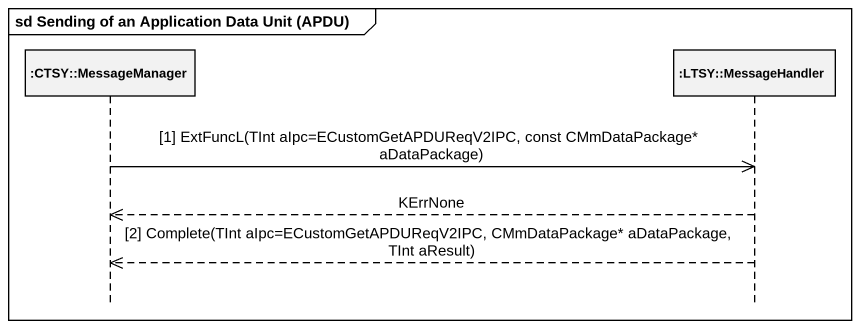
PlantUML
@startuml
mainframe sd Sending of an Application Data Unit (APDU)
hide footbox
participant ":CTSY::MessageManager" as CTSY_MessageManager
participant ":LTSY::MessageHandler" as LTSY_MessageHandler

CTSY_MessageManager ->> LTSY_MessageHandler : [1] ExtFuncL(TInt aIpc=ECustomGetAPDUReqV2IPC, const CMmDataPackage* aDataPackage)
LTSY_MessageHandler -->> CTSY_MessageManager : KErrNone
LTSY_MessageHandler -->> CTSY_MessageManager : [2] Complete(TInt aIpc=ECustomGetAPDUReqV2IPC, CMmDataPackage* aDataPackage, TInt aResult)
@enduml
